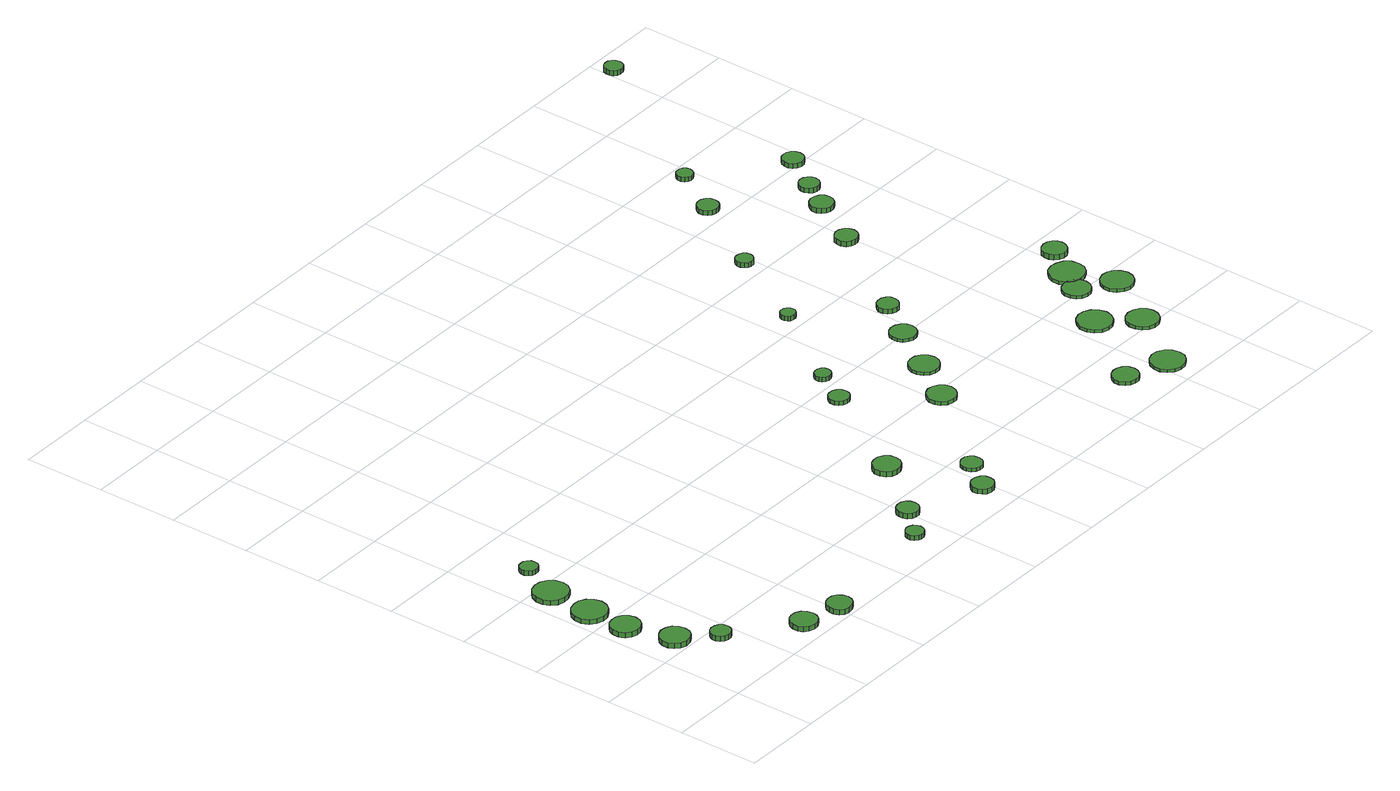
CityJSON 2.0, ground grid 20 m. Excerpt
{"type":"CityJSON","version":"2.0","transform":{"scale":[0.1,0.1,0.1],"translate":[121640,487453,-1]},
"CityObjects":{
"tree1":{"type":"SolitaryVegetationObject","attributes":{"function":"something"},"geometry":[{"type":"MultiSurface","lod":"1","boundaries":[[[0,1,2,3,4,5,6,7,8,9,10,11,12,13,14]],[[15,16,17,18,19,20,21,22,23,24,25,26,27,28,29]],[[0,29,28,1]],[[1,28,27,2]],[[2,27,26,3]],[[3,26,25,4]],[[4,25,24,5]],[[5,24,23,6]],[[6,23,22,7]],[[7,22,21,8]],[[8,21,20,9]],[[9,20,19,10]],[[10,19,18,11]],[[11,18,17,12]],[[12,17,16,13]],[[13,16,15,14]],[[14,15,29,0]]]}]},
"tree2":{"type":"SolitaryVegetationObject","attributes":{"function":"something"},"geometry":[{"type":"MultiSurface","lod":"1","boundaries":[[[30,31,32,33,34,35,36,37,38,39,40,41,42,43,44]],[[45,46,47,48,49,50,51,52,53,54,55,56,57,58,59]],[[30,59,58,31]],[[31,58,57,32]],[[32,57,56,33]],[[33,56,55,34]],[[34,55,54,35]],[[35,54,53,36]],[[36,53,52,37]],[[37,52,51,38]],[[38,51,50,39]],[[39,50,49,40]],[[40,49,48,41]],[[41,48,47,42]],[[42,47,46,43]],[[43,46,45,44]],[[44,45,59,30]]]}]},
"tree3":{"type":"SolitaryVegetationObject","attributes":{"function":"something"},"geometry":[{"type":"MultiSurface","lod":"1","boundaries":[[[60,61,62,63,64,65,66,67,68,69,70,71,72,73,74]],[[75,76,77,78,79,80,81,82,83,84,85,86,87,88,89]],[[60,89,88,61]],[[61,88,87,62]],[[62,87,86,63]],[[63,86,85,64]],[[64,85,84,65]],[[65,84,83,66]],[[66,83,82,67]],[[67,82,81,68]],[[68,81,80,69]],[[69,80,79,70]],[[70,79,78,71]],[[71,78,77,72]],[[72,77,76,73]],[[73,76,75,74]],[[74,75,89,60]]]}]},
"tree4":{"type":"SolitaryVegetationObject","attributes":{"function":"something"},"geometry":[{"type":"MultiSurface","lod":"1","boundaries":[[[90,91,92,93,94,95,96,97,98,99,100,101,102,103,104]],[[105,106,107,108,109,110,111,112,113,114,115,116,117,118,119]],[[90,119,118,91]],[[91,118,117,92]],[[92,117,116,93]],[[93,116,115,94]],[[94,115,114,95]],[[95,114,113,96]],[[96,113,112,97]],[[97,112,111,98]],[[98,111,110,99]],[[99,110,109,100]],[[100,109,108,101]],[[101,108,107,102]],[[102,107,106,103]],[[103,106,105,104]],[[104,105,119,90]]]}]},
"tree5":{"type":"SolitaryVegetationObject","attributes":{"function":"something"},"geometry":[{"type":"MultiSurface","lod":"1","boundaries":[[[120,121,122,123,124,125,126,127,128,129,130,131,132,133,134]],[[135,136,137,138,139,140,141,142,143,144,145,146,147,148,149]],[[120,149,148,121]],[[121,148,147,122]],[[122,147,146,123]],[[123,146,145,124]],[[124,145,144,125]],[[125,144,143,126]],[[126,143,142,127]],[[127,142,141,128]],[[128,141,140,129]],[[129,140,139,130]],[[130,139,138,131]],[[131,138,137,132]],[[132,137,136,133]],[[133,136,135,134]],[[134,135,149,120]]]}]},
"tree6":{"type":"SolitaryVegetationObject","attributes":{"function":"something"},"geometry":[{"type":"MultiSurface","lod":"1","boundaries":[[[150,151,152,153,154,155,156,157,158,159,160,161,162,163,164]],[[165,166,167,168,169,170,171,172,173,174,175,176,177,178,179]],[[150,179,178,151]],[[151,178,177,152]],[[152,177,176,153]],[[153,176,175,154]],[[154,175,174,155]],[[155,174,173,156]],[[156,173,172,157]],[[157,172,171,158]],[[158,171,170,159]],[[159,170,169,160]],[[160,169,168,161]],[[161,168,167,162]],[[162,167,166,163]],[[163,166,165,164]],[[164,165,179,150]]]}]},
"tree7":{"type":"SolitaryVegetationObject","attributes":{"function":"something"},"geometry":[{"type":"MultiSurface","lod":"1","boundaries":[[[180,181,182,183,184,185,186,187,188,189,190,191,192,193,194]],[[195,196,197,198,199,200,201,202,203,204,205,206,207,208,209]],[[180,209,208,181]],[[181,208,207,182]],[[182,207,206,183]],[[183,206,205,184]],[[184,205,204,185]],[[185,204,203,186]],[[186,203,202,187]],[[187,202,201,188]],[[188,201,200,189]],[[189,200,199,190]],[[190,199,198,191]],[[191,198,197,192]],[[192,197,196,193]],[[193,196,195,194]],[[194,195,209,180]]]}]},
"tree8":{"type":"SolitaryVegetationObject","attributes":{"function":"something"},"geometry":[{"type":"MultiSurface","lod":"1","boundaries":[[[210,211,212,213,214,215,216,217,218,219,220,221,222,223,224]],[[225,226,227,228,229,230,231,232,233,234,235,236,237,238,239]],[[210,239,238,211]],[[211,238,237,212]],[[212,237,236,213]],[[213,236,235,214]],[[214,235,234,215]],[[215,234,233,216]],[[216,233,232,217]],[[217,232,231,218]],[[218,231,230,219]],[[219,230,229,220]],[[220,229,228,221]],[[221,228,227,222]],[[222,227,226,223]],[[223,226,225,224]],[[224,225,239,210]]]}]},
"tree9":{"type":"SolitaryVegetationObject","attributes":{"function":"something"},"geometry":[{"type":"MultiSurface","lod":"1","boundaries":[[[240,241,242,243,244,245,246,247,248,249,250,251,252,253,254]],[[255,256,257,258,259,260,261,262,263,264,265,266,267,268,269]],[[240,269,268,241]],[[241,268,267,242]],[[242,267,266,243]],[[243,266,265,244]],[[244,265,264,245]],[[245,264,263,246]],[[246,263,262,247]],[[247,262,261,248]],[[248,261,260,249]],[[249,260,259,250]],[[250,259,258,251]],[[251,258,257,252]],[[252,257,256,253]],[[253,256,255,254]],[[254,255,269,240]]]}]},
"tree10":{"type":"SolitaryVegetationObject","attributes":{"function":"something"},"geometry":[{"type":"MultiSurface","lod":"1","boundaries":[[[270,271,272,273,274,275,276,277,278,279,280,281,282,283,284]],[[285,286,287,288,289,290,291,292,293,294,295,296,297,298,299]],[[270,299,298,271]],[[271,298,297,272]],[[272,297,296,273]],[[273,296,295,274]],[[274,295,294,275]],[[275,294,293,276]],[[276,293,292,277]],[[277,292,291,278]],[[278,291,290,279]],[[279,290,289,280]],[[280,289,288,281]],[[281,288,287,282]],[[282,287,286,283]],[[283,286,285,284]],[[284,285,299,270]]]}]},
"tree11":{"type":"SolitaryVegetationObject","attributes":{"function":"something"},"geometry":[{"type":"MultiSurface","lod":"1","boundaries":[[[300,301,302,303,304,305,306,307,308,309,310,311,312,313,314]],[[315,316,317,318,319,320,321,322,323,324,325,326,327,328,329]],[[300,329,328,301]],[[301,328,327,302]],[[302,327,326,303]],[[303,326,325,304]],[[304,325,324,305]],[[305,324,323,306]],[[306,323,322,307]],[[307,322,321,308]],[[308,321,320,309]],[[309,320,319,310]],[[310,319,318,311]],[[311,318,317,312]],[[312,317,316,313]],[[313,316,315,314]],[[314,315,329,300]]]}]},
"tree12":{"type":"SolitaryVegetationObject","attributes":{"function":"something"},"geometry":[{"type":"MultiSurface","lod":"1","boundaries":[[[330,331,332,333,334,335,336,337,338,339,340,341,342,343,344]],[[345,346,347,348,349,350,351,352,353,354,355,356,357,358,359]],[[330,359,358,331]],[[331,358,357,332]],[[332,357,356,333]],[[333,356,355,334]],[[334,355,354,335]],[[335,354,353,336]],[[336,353,352,337]],[[337,352,351,338]],[[338,351,350,339]],[[339,350,349,340]],[[340,349,348,341]],[[341,348,347,342]],[[342,347,346,343]],[[343,346,345,344]],[[344,345,359,330]]]}]},
"tree13":{"type":"SolitaryVegetationObject","attributes":{"function":"something"},"geometry":[{"type":"MultiSurface","lod":"1","boundaries":[[[360,361,362,363,364,365,366,367,368,369,370,371,372,373,374]],[[375,376,377,378,379,380,381,382,383,384,385,386,387,388,389]],[[360,389,388,361]],[[361,388,387,362]],[[362,387,386,363]],[[363,386,385,364]],[[364,385,384,365]],[[365,384,383,366]],[[366,383,382,367]],[[367,382,381,368]],[[368,381,380,369]],[[369,380,379,370]],[[370,379,378,371]],[[371,378,377,372]],[[372,377,376,373]],[[373,376,375,374]],[[374,375,389,360]]]}]},
"tree14":{"type":"SolitaryVegetationObject","attributes":{"function":"something"},"geometry":[{"type":"MultiSurface","lod":"1","boundaries":[[[390,391,392,393,394,395,396,397,398,399,400,401,402,403,404]],[[405,406,407,408,409,410,411,412,413,414,415,416,417,418,419]],[[390,419,418,391]],[[391,418,417,392]],[[392,417,416,393]],[[393,416,415,394]],[[394,415,414,395]],[[395,414,413,396]],[[396,413,412,397]],[[397,412,411,398]],[[398,411,410,399]],[[399,410,409,400]],[[400,409,408,401]],[[401,408,407,402]],[[402,407,406,403]],[[403,406,405,404]],[[404,405,419,390]]]}]},
"tree15":{"type":"SolitaryVegetationObject","attributes":{"function":"something"},"geometry":[{"type":"MultiSurface","lod":"1","boundaries":[[[420,421,422,423,424,425,426,427,428,429,430,431,432,433,434]],[[435,436,437,438,439,440,441,442,443,444,445,446,447,448,449]],[[420,449,448,421]],[[421,448,447,422]],[[422,447,446,423]],[[423,446,445,424]],[[424,445,444,425]],[[425,444,443,426]],[[426,443,442,427]],[[427,442,441,428]],[[428,441,440,429]],[[429,440,439,430]],[[430,439,438,431]],[[431,438,437,432]],[[432,437,436,433]],[[433,436,435,434]],[[434,435,449,420]]]}]},
"tree16":{"type":"SolitaryVegetationObject","attributes":{"function":"something"},"geometry":[{"type":"MultiSurface","lod":"1","boundaries":[[[450,451,452,453,454,455,456,457,458,459,460,461,462,463,464]],[[465,466,467,468,469,470,471,472,473,474,475,476,477,478,479]],[[450,479,478,451]],[[451,478,477,452]],[[452,477,476,453]],[[453,476,475,454]],[[454,475,474,455]],[[455,474,473,456]],[[456,473,472,457]],[[457,472,471,458]],[[458,471,470,459]],[[459,470,469,460]],[[460,469,468,461]],[[461,468,467,462]],[[462,467,466,463]],[[463,466,465,464]],[[464,465,479,450]]]}]},
"tree17":{"type":"SolitaryVegetationObject","attributes":{"function":"something"},"geometry":[{"type":"MultiSurface","lod":"1","boundaries":[[[480,481,482,483,484,485,486,487,488,489,490,491,492,493,494]],[[495,496,497,498,499,500,501,502,503,504,505,506,507,508,509]],[[480,509,508,481]],[[481,508,507,482]],[[482,507,506,483]],[[483,506,505,484]],[[484,505,504,485]],[[485,504,503,486]],[[486,503,502,487]],[[487,502,501,488]],[[488,501,500,489]],[[489,500,499,490]],[[490,499,498,491]],[[491,498,497,492]],[[492,497,496,493]],[[493,496,495,494]],[[494,495,509,480]]]}]},
"tree18":{"type":"SolitaryVegetationObject","attributes":{"function":"something"},"geometry":[{"type":"MultiSurface","lod":"1","boundaries":[[[510,511,512,513,514,515,516,517,518,519,520,521,522,523,524]],[[525,526,527,528,529,530,531,532,533,534,535,536,537,538,539]],[[510,539,538,511]],[[511,538,537,512]],[[512,537,536,513]],[[513,536,535,514]],[[514,535,534,515]],[[515,534,533,516]],[[516,533,532,517]],[[517,532,531,518]],[[518,531,530,519]],[[519,530,529,520]],[[520,529,528,521]],[[521,528,527,522]],[[522,527,526,523]],[[523,526,525,524]],[[524,525,539,510]]]}]},
"tree19":{"type":"SolitaryVegetationObject","attributes":{"function":"something"},"geometry":[{"type":"MultiSurface","lod":"1","boundaries":[[[540,541,542,543,544,545,546,547,548,549,550,551,552,553,554]],[[555,556,557,558,559,560,561,562,563,564,565,566,567,568,569]],[[540,569,568,541]],[[541,568,567,542]],[[542,567,566,543]],[[543,566,565,544]],[[544,565,564,545]],[[545,564,563,546]],[[546,563,562,547]],[[547,562,561,548]],[[548,561,560,549]],[[549,560,559,550]],[[550,559,558,551]],[[551,558,557,552]],[[552,557,556,553]],[[553,556,555,554]],[[554,555,569,540]]]}]},
"tree20":{"type":"SolitaryVegetationObject","attributes":{"function":"something"},"geometry":[{"type":"MultiSurface","lod":"1","boundaries":[[[570,571,572,573,574,575,576,577,578,579,580,581,582,583,584]],[[585,586,587,588,589,590,591,592,593,594,595,596,597,598,599]],[[570,599,598,571]],[[571,598,597,572]],[[572,597,596,573]],[[573,596,595,574]],[[574,595,594,575]],[[575,594,593,576]],[[576,593,592,577]],[[577,592,591,578]],[[578,591,590,579]],[[579,590,589,580]],[[580,589,588,581]],[[581,588,587,582]],[[582,587,586,583]],[[583,586,585,584]],[[584,585,599,570]]]}]},
"tree21":{"type":"SolitaryVegetationObject","attributes":{"function":"something"},"geometry":[{"type":"MultiSurface","lod":"1","boundaries":[[[600,601,602,603,604,605,606,607,608,609,610,611,612,613,614]],[[615,616,617,618,619,620,621,622,623,624,625,626,627,628,629]],[[600,629,628,601]],[[601,628,627,602]],[[602,627,626,603]],[[603,626,625,604]],[[604,625,624,605]],[[605,624,623,606]],[[606,623,622,607]],[[607,622,621,608]],[[608,621,620,609]],[[609,620,619,610]],[[610,619,618,611]],[[611,618,617,612]],[[612,617,616,613]],[[613,616,615,614]],[[614,615,629,600]]]}]},
"tree22":{"type":"SolitaryVegetationObject","attributes":{"function":"something"},"geometry":[{"type":"MultiSurface","lod":"1","boundaries":[[[630,631,632,633,634,635,636,637,638,639,640,641,642,643,644]],[[645,646,647,648,649,650,651,652,653,654,655,656,657,658,659]],[[630,659,658,631]],[[631,658,657,632]],[[632,657,656,633]],[[633,656,655,634]],[[634,655,654,635]],[[635,654,653,636]],[[636,653,652,637]],[[637,652,651,638]],[[638,651,650,639]],[[639,650,649,640]],[[640,649,648,641]],[[641,648,647,642]],[[642,647,646,643]],[[643,646,645,644]],[[644,645,659,630]]]}]},
"tree23":{"type":"SolitaryVegetationObject","attributes":{"function":"something"},"geometry":[{"type":"MultiSurface","lod":"1","boundaries":[[[660,661,662,663,664,665,666,667,668,669,670,671,672,673,674]],[[675,676,677,678,679,680,681,682,683,684,685,686,687,688,689]],[[660,689,688,661]],[[661,688,687,662]],[[662,687,686,663]],[[663,686,685,664]],[[664,685,684,665]],[[665,684,683,666]],[[666,683,682,667]],[[667,682,681,668]],[[668,681,680,669]],[[669,680,679,670]],[[670,679,678,671]],[[671,678,677,672]],[[672,677,676,673]],[[673,676,675,674]],[[674,675,689,660]]]}]},
"tree24":{"type":"SolitaryVegetationObject","attributes":{"function":"something"},"geometry":[{"type":"MultiSurface","lod":"1","boundaries":[[[690,691,692,693,694,695,696,697,698,699,700,701,702,703,704]],[[705,706,707,708,709,710,711,712,713,714,715,716,717,718,719]],[[690,719,718,691]],[[691,718,717,692]],[[692,717,716,693]],[[693,716,715,694]],[[694,715,714,695]],[[695,714,713,696]],[[696,713,712,697]],[[697,712,711,698]],[[698,711,710,699]],[[699,710,709,700]],[[700,709,708,701]],[[701,708,707,702]],[[702,707,706,703]],[[703,706,705,704]],[[704,705,719,690]]]}]},
"tree25":{"type":"SolitaryVegetationObject","attributes":{"function":"something"},"geometry":[{"type":"MultiSurface","lod":"1","boundaries":[[[720,721,722,723,724,725,726,727,728,729,730,731,732,733,734]],[[735,736,737,738,739,740,741,742,743,744,745,746,747,748,749]],[[720,749,748,721]],[[721,748,747,722]],[[722,747,746,723]],[[723,746,745,724]],[[724,745,744,725]],[[725,744,743,726]],[[726,743,742,727]],[[727,742,741,728]],[[728,741,740,729]],[[729,740,739,730]],[[730,739,738,731]],[[731,738,737,732]],[[732,737,736,733]],[[733,736,735,734]],[[734,735,749,720]]]}]},
"tree26":{"type":"SolitaryVegetationObject","attributes":{"function":"something"},"geometry":[{"type":"MultiSurface","lod":"1","boundaries":[[[750,751,752,753,754,755,756,757,758,759,760,761,762,763,764]],[[765,766,767,768,769,770,771,772,773,774,775,776,777,778,779]],[[750,779,778,751]],[[751,778,777,752]],[[752,777,776,753]],[[753,776,775,754]],[[754,775,774,755]],[[755,774,773,756]],[[756,773,772,757]],[[757,772,771,758]],[[758,771,770,759]],[[759,770,769,760]],[[760,769,768,761]],[[761,768,767,762]],[[762,767,766,763]],[[763,766,765,764]],[[764,765,779,750]]]}]},
"tree27":{"type":"SolitaryVegetationObject","attributes":{"function":"something"},"geometry":[{"type":"MultiSurface","lod":"1","boundaries":[[[780,781,782,783,784,785,786,787,788,789,790,791,792,793,794]],[[795,796,797,798,799,800,801,802,803,804,805,806,807,808,809]],[[780,809,808,781]],[[781,808,807,782]],[[782,807,806,783]],[[783,806,805,784]],[[784,805,804,785]],[[785,804,803,786]],[[786,803,802,787]],[[787,802,801,788]],[[788,801,800,789]],[[789,800,799,790]],[[790,799,798,791]],[[791,798,797,792]],[[792,797,796,793]],[[793,796,795,794]],[[794,795,809,780]]]}]},
"tree28":{"type":"SolitaryVegetationObject","attributes":{"function":"something"},"geometry":[{"type":"MultiSurface","lod":"1","boundaries":[[[810,811,812,813,814,815,816,817,818,819,820,821,822,823,824]],[[825,826,827,828,829,830,831,832,833,834,835,836,837,838,839]],[[810,839,838,811]],[[811,838,837,812]],[[812,837,836,813]],[[813,836,835,814]],[[814,835,834,815]],[[815,834,833,816]],[[816,833,832,817]],[[817,832,831,818]],[[818,831,830,819]],[[819,830,829,820]],[[820,829,828,821]],[[821,828,827,822]],[[822,827,826,823]],[[823,826,825,824]],[[824,825,839,810]]]}]},
"tree29":{"type":"SolitaryVegetationObject","attributes":{"function":"something"},"geometry":[{"type":"MultiSurface","lod":"1","boundaries":[[[840,841,842,843,844,845,846,847,848,849,850,851,852,853,854]],[[855,856,857,858,859,860,861,862,863,864,865,866,867,868,869]],[[840,869,868,841]],[[841,868,867,842]],[[842,867,866,843]],[[843,866,865,844]],[[844,865,864,845]],[[845,864,863,846]],[[846,863,862,847]],[[847,862,861,848]],[[848,861,860,849]],[[849,860,859,850]],[[850,859,858,851]],[[851,858,857,852]],[[852,857,856,853]],[[853,856,855,854]],[[854,855,869,840]]]}]},
"tree30":{"type":"SolitaryVegetationObject","attributes":{"function":"something"},"geometry":[{"type":"MultiSurface","lod":"1","boundaries":[[[870,871,872,873,874,875,876,877,878,879,880,881,882,883,884]],[[885,886,887,888,889,890,891,892,893,894,895,896,897,898,899]],[[870,899,898,871]],[[871,898,897,872]],[[872,897,896,873]],[[873,896,895,874]],[[874,895,894,875]],[[875,894,893,876]],[[876,893,892,877]],[[877,892,891,878]],[[878,891,890,879]],[[879,890,889,880]],[[880,889,888,881]],[[881,888,887,882]],[[882,887,886,883]],[[883,886,885,884]],[[884,885,899,870]]]}]},
"tree31":{"type":"SolitaryVegetationObject","attributes":{"function":"something"},"geometry":[{"type":"MultiSurface","lod":"1","boundaries":[[[900,901,902,903,904,905,906,907,908,909,910,911,912,913,914]],[[915,916,917,918,919,920,921,922,923,924,925,926,927,928,929]],[[900,929,928,901]],[[901,928,927,902]],[[902,927,926,903]],[[903,926,925,904]],[[904,925,924,905]],[[905,924,923,906]],[[906,923,922,907]],[[907,922,921,908]],[[908,921,920,909]],[[909,920,919,910]],[[910,919,918,911]],[[911,918,917,912]],[[912,917,916,913]],[[913,916,915,914]],[[914,915,929,900]]]}]},
"tree32":{"type":"SolitaryVegetationObject","attributes":{"function":"something"},"geometry":[{"type":"MultiSurface","lod":"1","boundaries":[[[930,931,932,933,934,935,936,937,938,939,940,941,942,943,944]],[[945,946,947,948,949,950,951,952,953,954,955,956,957,958,959]],[[930,959,958,931]],[[931,958,957,932]],[[932,957,956,933]],[[933,956,955,934]],[[934,955,954,935]],[[935,954,953,936]],[[936,953,952,937]],[[937,952,951,938]],[[938,951,950,939]],[[939,950,949,940]],[[940,949,948,941]],[[941,948,947,942]],[[942,947,946,943]],[[943,946,945,944]],[[944,945,959,930]]]}]},
"tree33":{"type":"SolitaryVegetationObject","attributes":{"function":"something"},"geometry":[{"type":"MultiSurface","lod":"1","boundaries":[[[960,961,962,963,964,965,966,967,968,969,970,971,972,973,974]],[[975,976,977,978,979,980,981,982,983,984,985,986,987,988,989]],[[960,989,988,961]],[[961,988,987,962]],[[962,987,986,963]],[[963,986,985,964]],[[964,985,984,965]],[[965,984,983,966]],[[966,983,982,967]],[[967,982,981,968]],[[968,981,980,969]],[[969,980,979,970]],[[970,979,978,971]],[[971,978,977,972]],[[972,977,976,973]],[[973,976,975,974]],[[974,975,989,960]]]}]},
"tree34":{"type":"SolitaryVegetationObject","attributes":{"function":"something"},"geometry":[{"type":"MultiSurface","lod":"1","boundaries":[[[990,991,992,993,994,995,996,997,998,999,1000,1001,1002,1003,1004]],[[1005,1006,1007,1008,1009,1010,1011,1012,1013,1014,1015,1016,1017,1018,1019]],[[990,1019,1018,991]],[[991,1018,1017,992]],[[992,1017,1016,993]],[[993,1016,1015,994]],[[994,1015,1014,995]],[[995,1014,1013,996]],[[996,1013,1012,997]],[[997,1012,1011,998]],[[998,1011,1010,999]],[[999,1010,1009,1000]],[[1000,1009,1008,1001]],[[1001,1008,1007,1002]],[[1002,1007,1006,1003]],[[1003,1006,1005,1004]],[[1004,1005,1019,990]]]}]},
"tree35":{"type":"SolitaryVegetationObject","attributes":{"function":"something"},"geometry":[{"type":"MultiSurface","lod":"1","boundaries":[[[1020,1021,1022,1023,1024,1025,1026,1027,1028,1029,1030,1031,1032,1033,1034]],[[1035,1036,1037,1038,1039,1040,1041,1042,1043,1044,1045,1046,1047,1048,1049]],[[1020,1049,1048,1021]],[[1021,1048,1047,1022]],[[1022,1047,1046,1023]],[[1023,1046,1045,1024]],[[1024,1045,1044,1025]],[[1025,1044,1043,1026]],[[1026,1043,1042,1027]],[[1027,1042,1041,1028]],[[1028,1041,1040,1029]],[[1029,1040,1039,1030]],[[1030,1039,1038,1031]],[[1031,1038,1037,1032]],[[1032,1037,1036,1033]],[[1033,1036,1035,1034]],[[1034,1035,1049,1020]]]}]},
"tree36":{"type":"SolitaryVegetationObject","attributes":{"function":"something"},"geometry":[{"type":"MultiSurface","lod":"1","boundaries":[[[1050,1051,1052,1053,1054,1055,1056,1057,1058,1059,1060,1061,1062,1063,1064]],[[1065,1066,1067,1068,1069,1070,1071,1072,1073,1074,1075,1076,1077,1078,1079]],[[1050,1079,1078,1051]],[[1051,1078,1077,1052]],[[1052,1077,1076,1053]],[[1053,1076,1075,1054]],[[1054,1075,1074,1055]],[[1055,1074,1073,1056]],[[1056,1073,1072,1057]],[[1057,1072,1071,1058]],[[1058,1071,1070,1059]],[[1059,1070,1069,1060]],[[1060,1069,1068,1061]],[[1061,1068,1067,1062]],[[1062,1067,1066,1063]],[[1063,1066,1065,1064]],[[1064,1065,1079,1050]]]}]}
},
"vertices":[
[116,236,25],[113,250,25],[105,262,25],[92,269,25],[77,271,25],[63,266,25],[52,256,25],[46,243,25],[46,228,25],[52,215,25],[63,205,25],[77,200,25],[92,202,25],[105,209,25],[113,221,25],[113,221,12],[105,209,12],[92,202,12],[77,200,12],[63,205,12],[52,215,12],[46,228,12],[46,243,12],[52,256,12],[63,266,12],[77,271,12],[92,269,12],[105,262,12],[113,250,12],[116,236,12],
[86,348,24],[83,363,24],[74,375,24],[61,382,24],[47,383,24],[33,379,24],[22,369,24],[16,356,24],[16,341,24],[22,327,24],[33,317,24],[47,313,24],[61,314,24],[74,322,24],[83,334,24],[83,334,11],[74,322,11],[61,314,11],[47,313,11],[33,317,11],[22,327,11],[16,341,11],[16,356,11],[22,369,11],[33,379,11],[47,383,11],[61,382,11],[74,375,11],[83,363,11],[86,348,11],
[89,444,26],[85,461,26],[75,475,26],[60,484,26],[43,485,26],[26,480,26],[13,468,26],[6,453,26],[6,435,26],[13,419,26],[26,408,26],[43,402,26],[60,404,26],[75,413,26],[85,427,26],[85,427,14],[75,413,14],[60,404,14],[43,402,14],[26,408,14],[13,419,14],[6,435,14],[6,453,14],[13,468,14],[26,480,14],[43,485,14],[60,484,14],[75,475,14],[85,461,14],[89,444,14],
[180,167,25],[178,177,25],[172,185,25],[163,190,25],[153,191,25],[143,188,25],[136,181,25],[132,172,25],[132,162,25],[136,153,25],[143,146,25],[153,143,25],[163,144,25],[172,149,25],[178,157,25],[178,157,12],[172,149,12],[163,144,12],[153,143,12],[143,146,12],[136,153,12],[132,162,12],[132,172,12],[136,181,12],[143,188,12],[153,191,12],[163,190,12],[172,185,12],[178,177,12],[180,167,12],
[99,558,25],[95,575,25],[85,589,25],[70,598,25],[53,600,25],[36,595,25],[23,583,25],[16,567,25],[16,550,25],[23,534,25],[36,522,25],[53,517,25],[70,519,25],[85,527,25],[95,541,25],[95,541,13],[85,527,13],[70,519,13],[53,517,13],[36,522,13],[23,534,13],[16,550,13],[16,567,13],[23,583,13],[36,595,13],[53,600,13],[70,598,13],[85,589,13],[95,575,13],[99,558,13],
[128,658,24],[127,667,24],[121,674,24],[114,679,24],[105,679,24],[96,677,24],[90,671,24],[86,663,24],[86,654,24],[90,646,24],[96,640,24],[105,637,24],[114,638,24],[121,642,24],[127,649,24],[127,649,12],[121,642,12],[114,638,12],[105,637,12],[96,640,12],[90,646,12],[86,654,12],[86,663,12],[90,671,12],[96,677,12],[105,679,12],[114,679,12],[121,674,12],[127,667,12],[128,658,12],
[337,54,23],[335,67,23],[327,78,23],[315,85,23],[302,86,23],[289,82,23],[279,73,23],[274,61,23],[274,47,23],[279,35,23],[289,26,23],[302,22,23],[315,23,23],[327,30,23],[335,41,23],[335,41,11],[327,30,11],[315,23,11],[302,22,11],[289,26,11],[279,35,11],[274,47,11],[274,61,11],[279,73,11],[289,82,11],[302,86,11],[315,85,11],[327,78,11],[335,67,11],[337,54,11],
[437,34,23],[434,46,23],[427,57,23],[416,63,23],[403,64,23],[391,60,23],[382,52,23],[377,40,23],[377,28,23],[382,16,23],[391,8,23],[403,4,23],[416,6,23],[427,12,23],[434,22,23],[434,22,10],[427,12,10],[416,6,10],[403,4,10],[391,8,10],[382,16,10],[377,28,10],[377,40,10],[382,52,10],[391,60,10],[403,64,10],[416,63,10],[427,57,10],[434,46,10],[437,34,10],
[751,77,28],[749,85,28],[744,93,28],[736,97,28],[727,98,28],[719,95,28],[712,89,28],[708,81,28],[708,72,28],[712,64,28],[719,58,28],[727,55,28],[736,56,28],[744,60,28],[749,68,28],[749,68,16],[744,60,16],[736,56,16],[727,55,16],[719,58,16],[712,64,16],[708,72,16],[708,81,16],[712,89,16],[719,95,16],[727,98,16],[736,97,16],[744,93,16],[749,85,16],[751,77,16],
[822,147,26],[820,158,26],[814,167,26],[804,172,26],[793,173,26],[783,170,26],[775,163,26],[771,153,26],[771,142,26],[775,132,26],[783,125,26],[793,121,26],[804,122,26],[814,128,26],[820,137,26],[820,137,13],[814,128,13],[804,122,13],[793,121,13],[783,125,13],[775,132,13],[771,142,13],[771,153,13],[775,163,13],[783,170,13],[793,173,13],[804,172,13],[814,167,13],[820,158,13],[822,147,13],
[946,297,21],[944,310,21],[936,321,21],[924,328,21],[910,329,21],[897,325,21],[887,316,21],[881,304,21],[881,290,21],[887,277,21],[897,268,21],[910,264,21],[924,265,21],[936,272,21],[944,283,21],[944,283,8],[936,272,8],[924,265,8],[910,264,8],[897,268,8],[887,277,8],[881,290,8],[881,304,8],[887,316,8],[897,325,8],[910,329,8],[924,328,8],[936,321,8],[944,310,8],[946,297,8],
[1010,86,19],[1008,97,19],[1001,106,19],[991,112,19],[980,113,19],[969,109,19],[961,102,19],[956,92,19],[956,80,19],[961,70,19],[969,62,19],[980,59,19],[991,60,19],[1001,66,19],[1008,75,19],[1008,75,7],[1001,66,7],[991,60,7],[980,59,7],[969,62,7],[961,70,7],[956,80,7],[956,92,7],[961,102,7],[969,109,7],[980,113,7],[991,112,7],[1001,106,7],[1008,97,7],[1010,86,7],
[1064,159,15],[1062,170,15],[1056,178,15],[1047,184,15],[1036,185,15],[1026,181,15],[1018,174,15],[1013,164,15],[1013,154,15],[1018,144,15],[1026,137,15],[1036,133,15],[1047,134,15],[1056,140,15],[1062,148,15],[1062,148,7],[1056,140,7],[1047,134,7],[1036,133,7],[1026,137,7],[1018,144,7],[1013,154,7],[1013,164,7],[1018,174,7],[1026,181,7],[1036,185,7],[1047,184,7],[1056,178,7],[1062,170,7],[1064,159,7],
[1097,550,17],[1095,561,17],[1089,569,17],[1080,574,17],[1070,575,17],[1060,572,17],[1052,565,17],[1048,556,17],[1048,545,17],[1052,536,17],[1060,529,17],[1070,526,17],[1080,527,17],[1089,532,17],[1095,540,17],[1095,540,7],[1089,532,7],[1080,527,7],[1070,526,7],[1060,529,7],[1052,536,7],[1048,545,7],[1048,556,7],[1052,565,7],[1060,572,7],[1070,575,7],[1080,574,7],[1089,569,7],[1095,561,7],[1097,550,7],
[1142,634,18],[1140,641,18],[1135,648,18],[1128,652,18],[1120,653,18],[1112,650,18],[1106,645,18],[1103,638,18],[1103,630,18],[1106,622,18],[1112,617,18],[1120,614,18],[1128,615,18],[1135,619,18],[1140,626,18],[1140,626,7],[1135,619,7],[1128,615,7],[1120,614,7],[1112,617,7],[1106,622,7],[1103,630,7],[1103,638,7],[1106,645,7],[1112,650,7],[1120,653,7],[1128,652,7],[1135,648,7],[1140,641,7],[1142,634,7],
[1252,380,16],[1249,394,16],[1240,406,16],[1228,413,16],[1214,415,16],[1200,410,16],[1189,401,16],[1183,388,16],[1183,373,16],[1189,360,16],[1200,350,16],[1214,346,16],[1228,347,16],[1240,355,16],[1249,366,16],[1249,366,7],[1240,355,7],[1228,347,7],[1214,346,7],[1200,350,7],[1189,360,7],[1183,373,7],[1183,388,7],[1189,401,7],[1200,410,7],[1214,415,7],[1228,413,7],[1240,406,7],[1249,394,7],[1252,380,7],
[1326,484,15],[1323,499,15],[1314,511,15],[1301,519,15],[1286,520,15],[1272,516,15],[1261,506,15],[1255,492,15],[1255,477,15],[1261,463,15],[1272,453,15],[1286,449,15],[1301,450,15],[1314,458,15],[1323,470,15],[1323,470,7],[1314,458,7],[1301,450,7],[1286,449,7],[1272,453,7],[1261,463,7],[1255,477,7],[1255,492,7],[1261,506,7],[1272,516,7],[1286,520,7],[1301,519,7],[1314,511,7],[1323,499,7],[1326,484,7],
[1278,836,25],[1277,843,25],[1272,849,25],[1266,853,25],[1259,854,25],[1251,852,25],[1246,847,25],[1243,840,25],[1243,833,25],[1246,826,25],[1251,821,25],[1259,819,25],[1266,819,25],[1272,823,25],[1277,829,25],[1277,829,13],[1272,823,13],[1266,819,13],[1259,819,13],[1251,821,13],[1246,826,13],[1243,833,13],[1243,840,13],[1246,847,13],[1251,852,13],[1259,854,13],[1266,853,13],[1272,849,13],[1277,843,13],[1278,836,13],
[1396,600,15],[1393,612,15],[1385,623,15],[1374,629,15],[1361,631,15],[1349,627,15],[1339,618,15],[1334,606,15],[1334,593,15],[1339,581,15],[1349,573,15],[1361,568,15],[1374,570,15],[1385,576,15],[1393,587,15],[1393,587,7],[1385,576,7],[1374,570,7],[1361,568,7],[1349,573,7],[1339,581,7],[1334,593,7],[1334,606,7],[1339,618,7],[1349,627,7],[1361,631,7],[1374,629,7],[1385,623,7],[1393,612,7],[1396,600,7],
[1555,110,16],[1552,123,16],[1544,134,16],[1533,140,16],[1520,141,16],[1507,137,16],[1498,129,16],[1492,117,16],[1492,104,16],[1498,92,16],[1507,83,16],[1520,79,16],[1533,80,16],[1544,87,16],[1552,97,16],[1552,97,7],[1544,87,7],[1533,80,7],[1520,79,7],[1507,83,7],[1498,92,7],[1492,104,7],[1492,117,7],[1498,129,7],[1507,137,7],[1520,141,7],[1533,140,7],[1544,134,7],[1552,123,7],[1555,110,7],
[1456,693,18],[1454,703,18],[1447,712,18],[1438,717,18],[1428,718,18],[1418,715,18],[1410,708,18],[1405,698,18],[1405,687,18],[1410,678,18],[1418,671,18],[1428,667,18],[1438,668,18],[1447,674,18],[1454,682,18],[1454,682,7],[1447,674,7],[1438,668,7],[1428,667,7],[1418,671,7],[1410,678,7],[1405,687,7],[1405,698,7],[1410,708,7],[1418,715,7],[1428,718,7],[1438,717,7],[1447,712,7],[1454,703,7],[1456,693,7],
[1669,75,14],[1666,92,14],[1656,105,14],[1641,114,14],[1624,116,14],[1608,110,14],[1595,99,14],[1588,83,14],[1588,66,14],[1595,51,14],[1608,40,14],[1624,34,14],[1641,36,14],[1656,45,14],[1666,58,14],[1666,58,7],[1656,45,7],[1641,36,7],[1624,34,7],[1608,40,7],[1595,51,7],[1588,66,7],[1588,83,7],[1595,99,7],[1608,110,7],[1624,116,7],[1641,114,7],[1656,105,7],[1666,92,7],[1669,75,7],
[1398,1047,23],[1396,1055,23],[1391,1062,23],[1384,1066,23],[1375,1067,23],[1367,1065,23],[1361,1059,23],[1357,1051,23],[1357,1043,23],[1361,1035,23],[1367,1029,23],[1375,1026,23],[1384,1027,23],[1391,1032,23],[1396,1038,23],[1396,1038,11],[1391,1032,11],[1384,1027,11],[1375,1026,11],[1367,1029,11],[1361,1035,11],[1357,1043,11],[1357,1051,11],[1361,1059,11],[1367,1065,11],[1375,1067,11],[1384,1066,11],[1391,1062,11],[1396,1055,11],[1398,1047,11],
[1699,298,15],[1695,315,15],[1685,329,15],[1670,338,15],[1653,340,15],[1636,334,15],[1624,323,15],[1617,307,15],[1617,290,15],[1624,274,15],[1636,262,15],[1653,257,15],[1670,259,15],[1685,268,15],[1695,282,15],[1695,282,7],[1685,268,7],[1670,259,7],[1653,257,7],[1636,262,7],[1624,274,7],[1617,290,7],[1617,307,7],[1624,323,7],[1636,334,7],[1653,340,7],[1670,338,7],[1685,329,7],[1695,315,7],[1699,298,7],
[1766,221,15],[1763,237,15],[1754,249,15],[1740,257,15],[1724,259,15],[1709,254,15],[1697,244,15],[1691,229,15],[1691,213,15],[1697,199,15],[1709,188,15],[1724,183,15],[1740,185,15],[1754,193,15],[1763,206,15],[1763,206,7],[1754,193,7],[1740,185,7],[1724,183,7],[1709,188,7],[1697,199,7],[1691,213,7],[1691,229,7],[1697,244,7],[1709,254,7],[1724,259,7],[1740,257,7],[1754,249,7],[1763,237,7],[1766,221,7],
[1769,409,15],[1766,423,15],[1758,434,15],[1746,441,15],[1732,442,15],[1719,438,15],[1708,429,15],[1703,416,15],[1703,402,15],[1708,389,15],[1719,380,15],[1732,376,15],[1746,377,15],[1758,384,15],[1766,395,15],[1766,395,7],[1758,384,7],[1746,377,7],[1732,376,7],[1719,380,7],[1708,389,7],[1703,402,7],[1703,416,7],[1708,429,7],[1719,438,7],[1732,442,7],[1746,441,7],[1758,434,7],[1766,423,7],[1769,409,7],
[1610,925,26],[1608,936,26],[1601,945,26],[1591,951,26],[1580,952,26],[1570,949,26],[1561,941,26],[1557,931,26],[1557,920,26],[1561,909,26],[1570,902,26],[1580,898,26],[1591,900,26],[1601,905,26],[1608,914,26],[1608,914,13],[1601,905,13],[1591,900,13],[1580,898,13],[1570,902,13],[1561,909,13],[1557,920,13],[1557,931,13],[1561,941,13],[1570,949,13],[1580,952,13],[1591,951,13],[1601,945,13],[1608,936,13],[1610,925,13],
[1529,1245,19],[1527,1256,19],[1521,1264,19],[1511,1270,19],[1501,1271,19],[1491,1267,19],[1483,1260,19],[1478,1251,19],[1478,1240,19],[1483,1230,19],[1491,1223,19],[1501,1220,19],[1511,1221,19],[1521,1226,19],[1527,1235,19],[1527,1235,7],[1521,1226,7],[1511,1221,7],[1501,1220,7],[1491,1223,7],[1483,1230,7],[1478,1240,7],[1478,1251,7],[1483,1260,7],[1491,1267,7],[1501,1271,7],[1511,1270,7],[1521,1264,7],[1527,1256,7],[1529,1245,7],
[1815,464,16],[1812,482,16],[1801,496,16],[1786,504,16],[1769,506,16],[1752,501,16],[1739,489,16],[1732,473,16],[1732,456,16],[1739,440,16],[1752,428,16],[1769,423,16],[1786,425,16],[1801,433,16],[1812,447,16],[1812,447,7],[1801,433,7],[1786,425,7],[1769,423,7],[1752,428,7],[1739,440,7],[1732,456,7],[1732,473,7],[1739,489,7],[1752,501,7],[1769,506,7],[1786,504,7],[1801,496,7],[1812,482,7],[1815,464,7],
[1853,359,15],[1850,374,15],[1841,387,15],[1827,395,15],[1811,397,15],[1796,392,15],[1784,381,15],[1777,366,15],[1777,351,15],[1784,336,15],[1796,325,15],[1811,320,15],[1827,322,15],[1841,330,15],[1850,343,15],[1850,343,7],[1841,330,7],[1827,322,7],[1811,320,7],[1796,325,7],[1784,336,7],[1777,351,7],[1777,366,7],[1784,381,7],[1796,392,7],[1811,397,7],[1827,395,7],[1841,387,7],[1850,374,7],[1853,359,7],
[1692,1056,19],[1690,1067,19],[1683,1077,19],[1673,1082,19],[1661,1084,19],[1650,1080,19],[1642,1072,19],[1637,1062,19],[1637,1050,19],[1642,1040,19],[1650,1032,19],[1661,1028,19],[1673,1030,19],[1683,1035,19],[1690,1045,19],[1690,1045,7],[1683,1035,7],[1673,1030,7],[1661,1028,7],[1650,1032,7],[1642,1040,7],[1637,1050,7],[1637,1062,7],[1642,1072,7],[1650,1080,7],[1661,1084,7],[1673,1082,7],[1683,1077,7],[1690,1067,7],[1692,1056,7],
[1594,1364,19],[1592,1372,19],[1588,1378,19],[1581,1382,19],[1572,1383,19],[1565,1381,19],[1559,1375,19],[1555,1368,19],[1555,1360,19],[1559,1352,19],[1565,1347,19],[1572,1344,19],[1581,1345,19],[1588,1349,19],[1592,1356,19],[1592,1356,8],[1588,1349,8],[1581,1345,8],[1572,1344,8],[1565,1347,8],[1559,1352,8],[1555,1360,8],[1555,1368,8],[1559,1375,8],[1565,1381,8],[1572,1383,8],[1581,1382,8],[1588,1378,8],[1592,1372,8],[1594,1364,8],
[1852,538,23],[1849,549,23],[1842,559,23],[1832,565,23],[1820,566,23],[1808,563,23],[1799,555,23],[1795,544,23],[1795,532,23],[1799,521,23],[1808,513,23],[1820,509,23],[1832,510,23],[1842,516,23],[1849,526,23],[1849,526,10],[1842,516,10],[1832,510,10],[1820,509,10],[1808,513,10],[1799,521,10],[1795,532,10],[1795,544,10],[1799,555,10],[1808,563,10],[1820,566,10],[1832,565,10],[1842,559,10],[1849,549,10],[1852,538,10],
[1734,1126,18],[1732,1136,18],[1726,1144,18],[1718,1149,18],[1708,1150,18],[1698,1147,18],[1691,1140,18],[1687,1131,18],[1687,1121,18],[1691,1112,18],[1698,1105,18],[1708,1102,18],[1718,1103,18],[1726,1108,18],[1732,1116,18],[1732,1116,6],[1726,1108,6],[1718,1103,6],[1708,1102,6],[1698,1105,6],[1691,1112,6],[1687,1121,6],[1687,1131,6],[1691,1140,6],[1698,1147,6],[1708,1150,6],[1718,1149,6],[1726,1144,6],[1732,1136,6],[1734,1126,6],
[1794,1216,18],[1792,1226,18],[1786,1234,18],[1777,1240,18],[1766,1241,18],[1756,1238,18],[1748,1231,18],[1744,1221,18],[1744,1210,18],[1748,1201,18],[1756,1194,18],[1766,1190,18],[1777,1191,18],[1786,1197,18],[1792,1205,18],[1792,1205,6],[1786,1197,6],[1777,1191,6],[1766,1190,6],[1756,1194,6],[1748,1201,6],[1744,1210,6],[1744,1221,6],[1748,1231,6],[1756,1238,6],[1766,1241,6],[1777,1240,6],[1786,1234,6],[1792,1226,6],[1794,1216,6],
[1836,1745,25],[1834,1754,25],[1829,1761,25],[1821,1766,25],[1812,1767,25],[1803,1764,25],[1796,1758,25],[1793,1749,25],[1793,1740,25],[1796,1732,25],[1803,1726,25],[1812,1723,25],[1821,1724,25],[1829,1729,25],[1834,1736,25],[1834,1736,13],[1829,1729,13],[1821,1724,13],[1812,1723,13],[1803,1726,13],[1796,1732,13],[1793,1740,13],[1793,1749,13],[1796,1758,13],[1803,1764,13],[1812,1767,13],[1821,1766,13],[1829,1761,13],[1834,1754,13],[1836,1745,13]
]}
